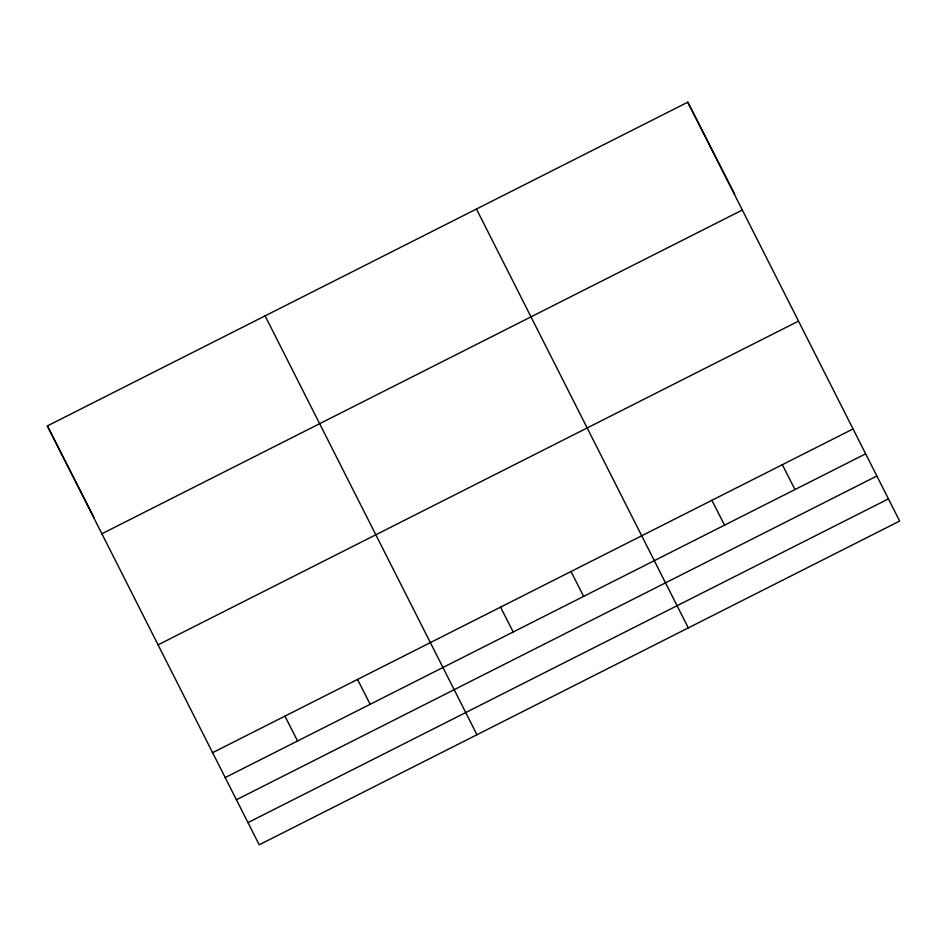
<?xml version="1.0" encoding="UTF-8"?>
<svg xmlns="http://www.w3.org/2000/svg" width="947" height="947" viewBox="0 0 947 947"><rect width="100%" height="100%" fill="white"/><g stroke="black" fill="none" stroke-linecap="round" stroke-linejoin="round"><path stroke-width="1.42" d="M687.794 102.193L899.65 521.063L259.206 844.807L47.35 425.937L687.794 102.193L734.659 194.182M101.803 533.812L742.235 210.068M157.9 644.943L798.333 321.211M212.341 752.818L852.785 429.086M225.007 777.665L865.44 453.933M236.288 799.824L876.733 476.081M247.925 822.647L888.357 498.915M782.329 464.693L794.995 489.54M711.884 500.3L724.55 525.159M688.303 627.897L476.448 209.027M570.994 571.526L583.648 596.373M500.537 607.134L513.203 631.992M476.957 734.73L265.101 315.872M357.504 679.437L370.17 704.284M284.929 716.133L297.583 740.98M47.35 425.937L94.215 517.914"/></g></svg>
